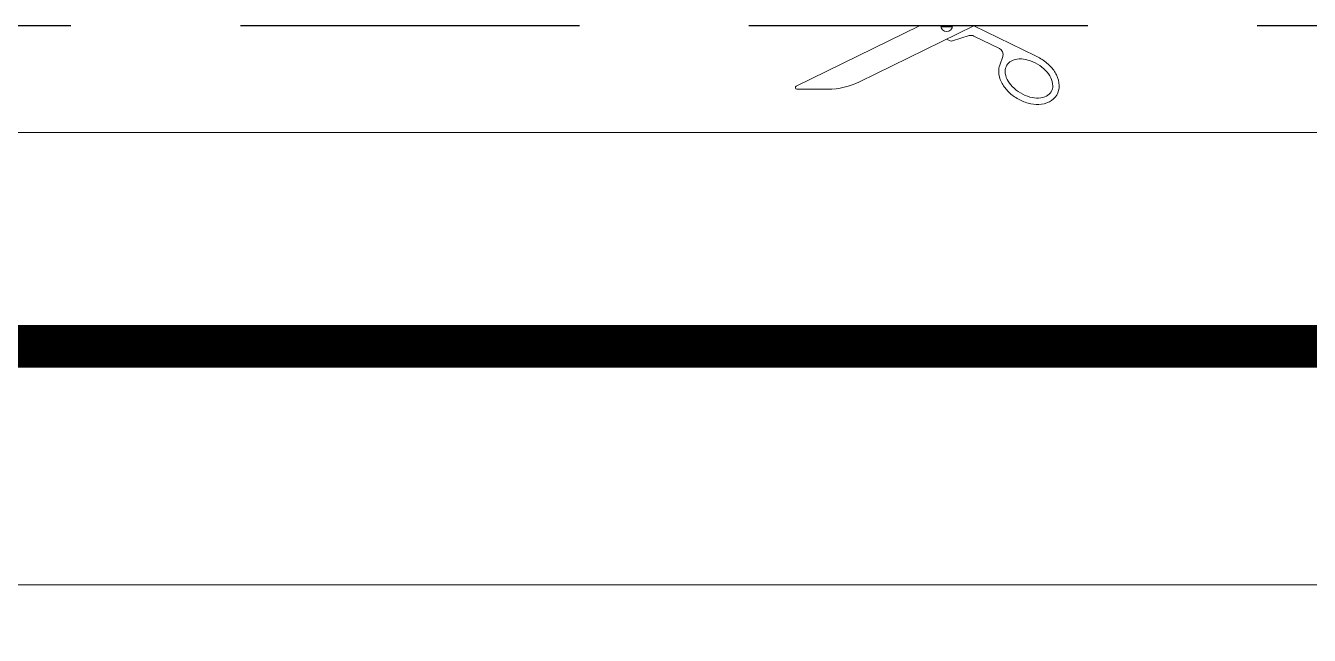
# Model space of a CAD drawing. Header units: millimetres. Extents: x 6597 to 20911, y -10306 to -132.
# Drawn here: x 13944.3 to 14244.9, y -274.6 to -132 of the extents above; entities that cross this region are included whole.
import ezdxf

# ---------------------------------------------------------------- set-up
doc = ezdxf.new("R2010")
doc.units = ezdxf.units.MM
doc.header["$LTSCALE"] = 25
doc.header["$MEASUREMENT"] = 0
doc.linetypes.add('HIDDEN2', pattern=[4.7625, 3.175, -1.5875])
doc.layers.add('MAAI - ALVENARIA', color=7, linetype='Continuous', lineweight=0)
doc.layers.add('TEXTO', color=7, linetype='Continuous', lineweight=30)

msp = doc.modelspace()

# ---------------------------------------------------------------- linework, layer by layer
at = {"linetype": 'HIDDEN2'}
msp.add_line((15621.73, -131.97), (9626.73, -131.97), dxfattribs=at)
at = {"lineweight": 0}
for p, q in [((14153.55, -131.97), (14124.72, -146.11)), ((14139.56, -145.1), (14166.32, -131.97)), ((14161.3, -132.23), (14158.56, -132.23)), ((14180.72, -139.03), (14166.32, -131.97)), ((14159.93, -135.1), (14160.74, -135.5)), ((14161.3, -135.54), (14165.21, -134.3)), ((14166.32, -134.39), (14172.3, -137.32)), ((14172.36, -141.2), (14173.06, -139.15)), ((14124.88, -146.83), (14132.12, -146.83)), ((9651.73, -156.97), (15596.73, -156.97))]:
    msp.add_line(p, q, dxfattribs=at)
msp.add_lwpolyline([(14181.21, -140.97, -0.06556), (14183.12, -142.48, -0.078269), (14184.31, -144.15, -0.107176), (14184.78, -146.02, -0.143324), (14184.41, -147.44, -0.143324), (14183.34, -148.43, -0.107176), (14181.47, -148.91, -0.078269), (14179.44, -148.67, -0.06556), (14177.2, -147.71, -0.06556), (14175.28, -146.2, -0.078269), (14174.1, -144.53, -0.107176), (14173.63, -142.65, -0.143324), (14174, -141.24, -0.143324), (14175.07, -140.24, -0.107176), (14176.94, -139.76, -0.078269), (14178.97, -140, -0.06556)], format="xyb", close=True, dxfattribs=at)
for centre, radius, start, end in [((14159.93, -131.97), 1.37, 180, 0), ((14165.66, -135.73), 1.5, 63.8641, 107.5637), ((14161.07, -134.83), 0.75, 243.8641, 287.5637), ((14171.64, -138.67), 1.5, 341.3666, 63.8641), ((14176.23, -142.57), 4.1, 160.5798, 181.8456), ((14176.43, -148.99), 10.83, 59.2203, 66.7222), ((14176.43, -148.99), 10.83, 44.2165, 59.2203), ((14178.2, -142.5), 6.07, 181.8456, 206.3151), ((14178.41, -147.06), 8.07, 26.3151, 44.2165), ((14180.21, -146.17), 6.07, 1.8456, 26.3151), ((14124.88, -146.45), 0.375, 116.1359, 270), ((14132.12, -129.95), 16.87, 270, 296.1359), ((14180, -141.61), 8.07, 206.3151, 224.2165), ((14181.97, -139.69), 10.83, 224.2165, 239.2203), ((14182.18, -146.11), 4.1, 329.2203, 1.8456), ((14181.97, -139.69), 10.83, 239.2203, 254.2242), ((14181.22, -142.34), 8.07, 254.2242, 272.1256), ((14181.3, -144.35), 6.07, 272.1256, 296.5951), ((14182.18, -146.11), 4.1, 296.5951, 329.2203)]:
    msp.add_arc(centre, radius, start, end, dxfattribs=at)
at = {"layer": 'MAAI - ALVENARIA'}
msp.add_line((9886.39, -262.79), (15135.93, -262.79), dxfattribs=at)
at = {"layer": 'TEXTO', "color": 7, "const_width": 10}
msp.add_lwpolyline([(15546.73, -206.97), (9776.73, -206.97), (9776.73, -4311.97), (15546.73, -4311.97)], close=True, dxfattribs=at)

doc.saveas('drawing.dxf')
